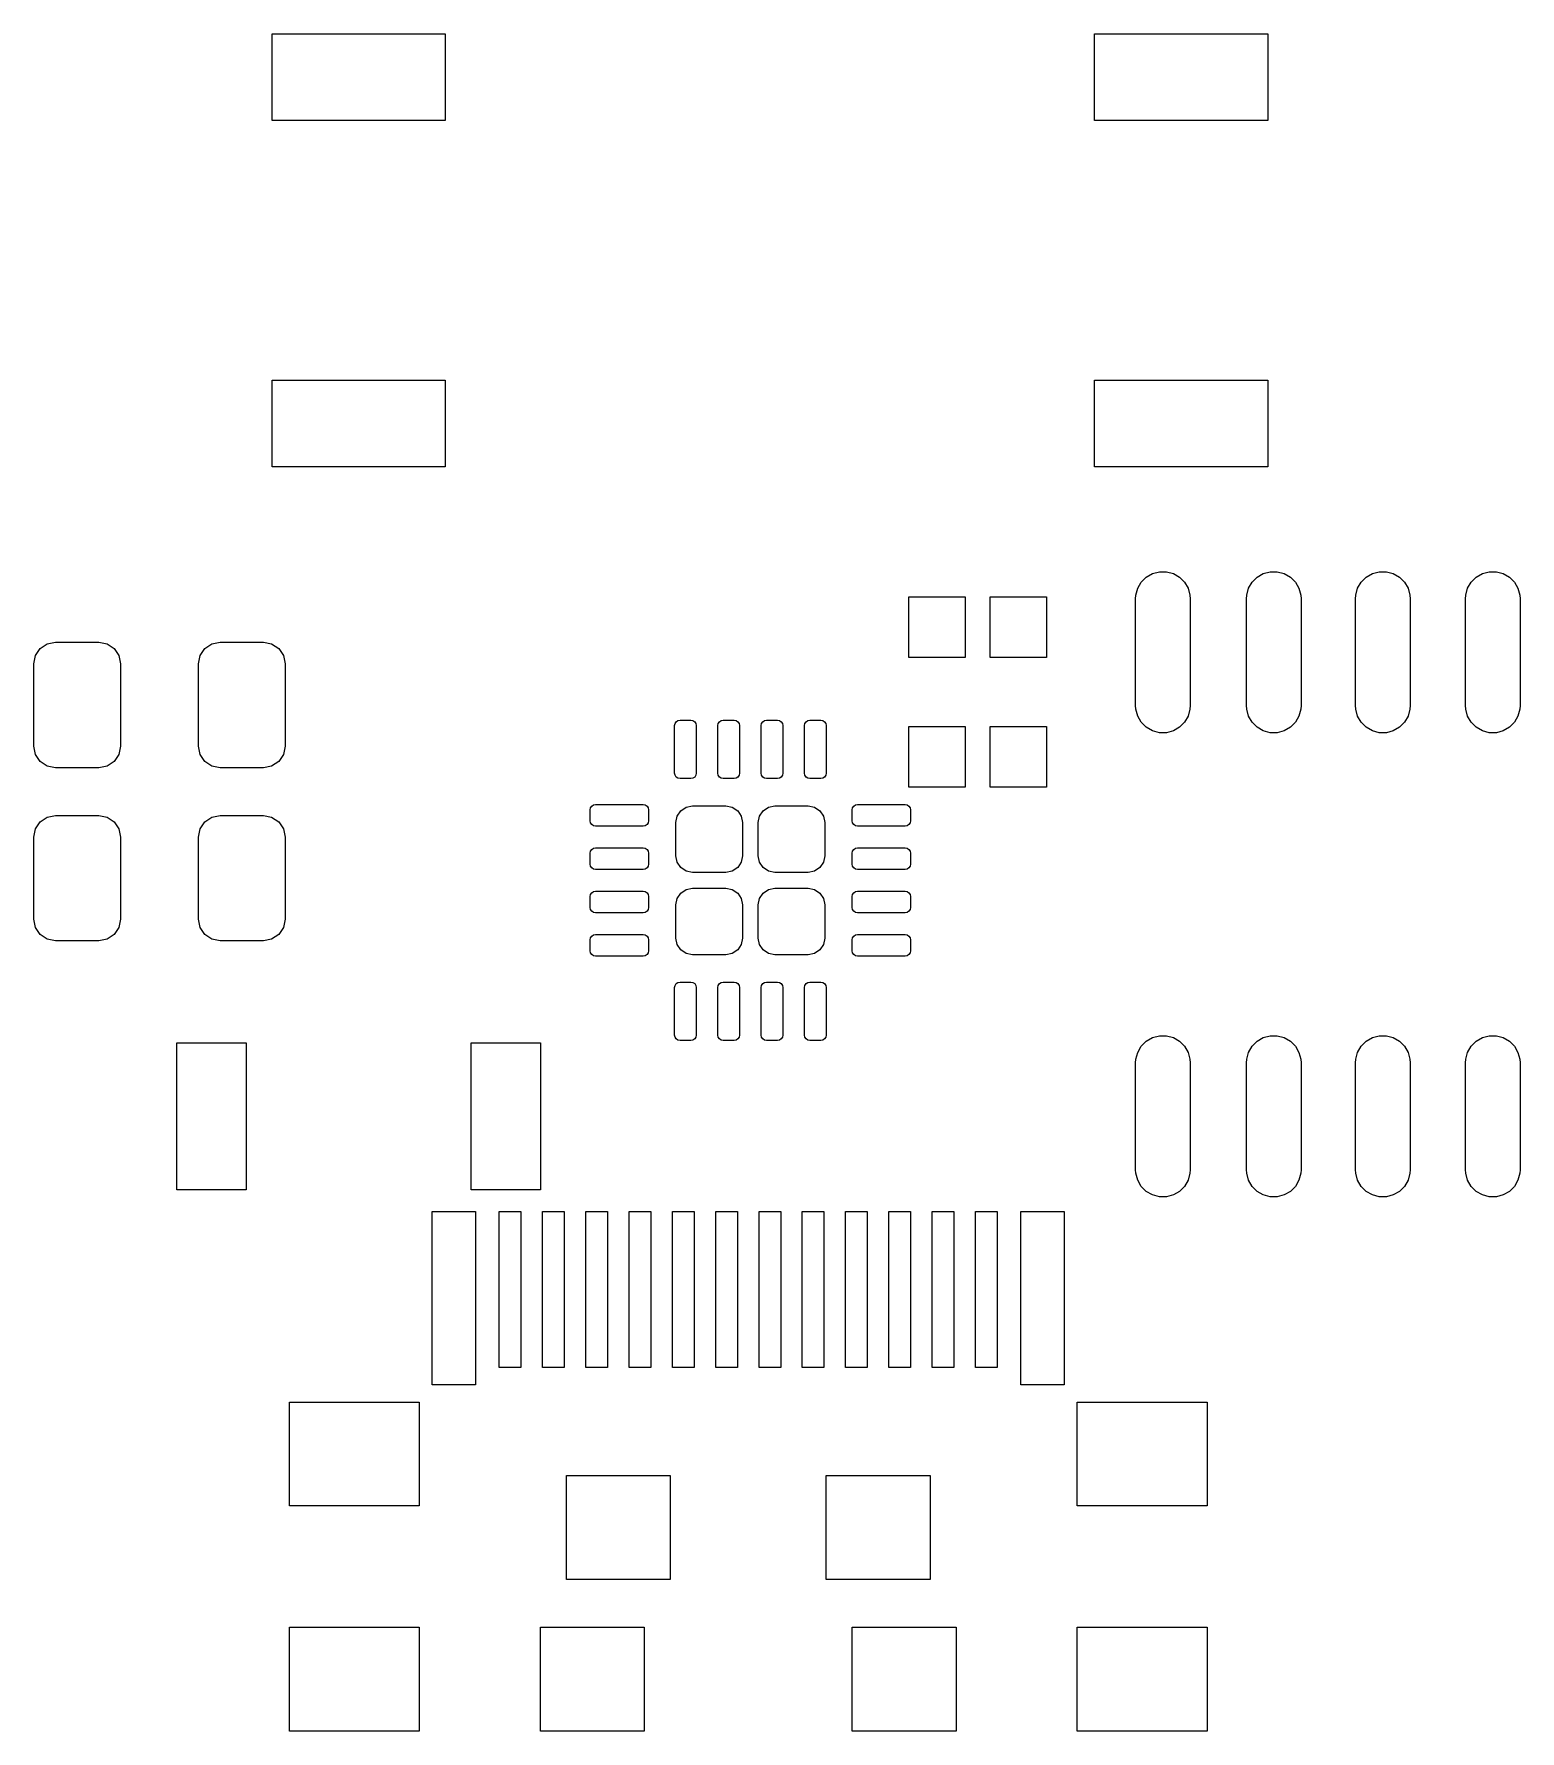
# Model space of a CAD drawing. Header units: inches. Extents: x 2.738 to 3.414, y -4.404 to -3.632.
import ezdxf

# ---------------------------------------------------------------- set-up
doc = ezdxf.new("R2010")
doc.units = ezdxf.units.IN
doc.header["$MEASUREMENT"] = 0
doc.layers.add('F.Paste', color=253, linetype='CONTINUOUS', true_color=0xb4a09a)

msp = doc.modelspace()

# ---------------------------------------------------------------- linework, layer by layer
at = {"layer": 'F.Paste', "linetype": 'CONTINUOUS'}
for p, q in [((2.84646, -3.67126), (2.84646, -3.63189)), ((2.84646, -3.63189), (2.9252, -3.63189)), ((2.9252, -3.63189), (2.9252, -3.67126)), ((3.22047, -3.67126), (3.22047, -3.63189)), ((3.22047, -3.63189), (3.29921, -3.63189)), ((3.29921, -3.63189), (3.29921, -3.67126)), ((2.9252, -3.67126), (2.84646, -3.67126)), ((3.29921, -3.67126), (3.22047, -3.67126)), ((2.84646, -3.82874), (2.84646, -3.78937)), ((2.84646, -3.78937), (2.9252, -3.78937)), ((2.9252, -3.78937), (2.9252, -3.82874)), ((3.22047, -3.82874), (3.22047, -3.78937)), ((3.22047, -3.78937), (3.29921, -3.78937)), ((3.29921, -3.78937), (3.29921, -3.82874)), ((2.9252, -3.82874), (2.84646, -3.82874)), ((3.29921, -3.82874), (3.22047, -3.82874)), ((3.24012, -3.88394), (3.24174, -3.88113)), ((3.24174, -3.88113), (3.24403, -3.87884)), ((3.24403, -3.87884), (3.24683, -3.87722)), ((3.24683, -3.87722), (3.24996, -3.87639)), ((3.24996, -3.87639), (3.25319, -3.87639)), ((3.25319, -3.87639), (3.25632, -3.87722)), ((3.25632, -3.87722), (3.25912, -3.87884)), ((3.25912, -3.87884), (3.26141, -3.88113)), ((3.26141, -3.88113), (3.26303, -3.88394)), ((3.29051, -3.88394), (3.29213, -3.88113)), ((3.29213, -3.88113), (3.29442, -3.87884)), ((3.29442, -3.87884), (3.29722, -3.87722)), ((3.29722, -3.87722), (3.30035, -3.87639)), ((3.30035, -3.87639), (3.30359, -3.87639)), ((3.30359, -3.87639), (3.30671, -3.87722)), ((3.30671, -3.87722), (3.30952, -3.87884)), ((3.30952, -3.87884), (3.31181, -3.88113)), ((3.31181, -3.88113), (3.31343, -3.88394)), ((3.34012, -3.88394), (3.34174, -3.88113)), ((3.34174, -3.88113), (3.34403, -3.87884)), ((3.34403, -3.87884), (3.34683, -3.87722)), ((3.34683, -3.87722), (3.34996, -3.87639)), ((3.34996, -3.87639), (3.35319, -3.87639)), ((3.35319, -3.87639), (3.35632, -3.87722)), ((3.35632, -3.87722), (3.35912, -3.87884)), ((3.35912, -3.87884), (3.36141, -3.88113)), ((3.36141, -3.88113), (3.36303, -3.88394)), ((3.39012, -3.88394), (3.39174, -3.88113)), ((3.39174, -3.88113), (3.39403, -3.87884)), ((3.39403, -3.87884), (3.39683, -3.87722)), ((3.39683, -3.87722), (3.39996, -3.87639)), ((3.39996, -3.87639), (3.40319, -3.87639)), ((3.40319, -3.87639), (3.40632, -3.87722)), ((3.40632, -3.87722), (3.40912, -3.87884)), ((3.40912, -3.87884), (3.41141, -3.88113)), ((3.41141, -3.88113), (3.41303, -3.88394)), ((3.13602, -3.91535), (3.13602, -3.8878)), ((3.13602, -3.8878), (3.16161, -3.8878)), ((3.16161, -3.8878), (3.16161, -3.91535)), ((3.17303, -3.91535), (3.17303, -3.8878)), ((3.17303, -3.8878), (3.19862, -3.8878)), ((3.19862, -3.8878), (3.19862, -3.91535)), ((3.23917, -3.88868), (3.23928, -3.88706)), ((3.23917, -3.9373), (3.23917, -3.88868)), ((3.23928, -3.88706), (3.24012, -3.88394)), ((3.26303, -3.88394), (3.26387, -3.88706)), ((3.26387, -3.88706), (3.26398, -3.88868)), ((3.26398, -3.88868), (3.26398, -3.9373)), ((3.28957, -3.88868), (3.28967, -3.88706)), ((3.28957, -3.9373), (3.28957, -3.88868)), ((3.28967, -3.88706), (3.29051, -3.88394)), ((3.31343, -3.88394), (3.31426, -3.88706)), ((3.31426, -3.88706), (3.31437, -3.88868)), ((3.31437, -3.88868), (3.31437, -3.9373)), ((3.33917, -3.88868), (3.33928, -3.88706)), ((3.33917, -3.9373), (3.33917, -3.88868)), ((3.33928, -3.88706), (3.34012, -3.88394)), ((3.36303, -3.88394), (3.36387, -3.88706)), ((3.36387, -3.88706), (3.36398, -3.88868)), ((3.36398, -3.88868), (3.36398, -3.9373)), ((3.38917, -3.88868), (3.38928, -3.88706)), ((3.38917, -3.9373), (3.38917, -3.88868)), ((3.38928, -3.88706), (3.39012, -3.88394)), ((3.41303, -3.88394), (3.41387, -3.88706)), ((3.41387, -3.88706), (3.41398, -3.88868)), ((3.41398, -3.88868), (3.41398, -3.9373)), ((2.73894, -3.91454), (2.74107, -3.91135)), ((2.74107, -3.91135), (2.74426, -3.90921)), ((2.74426, -3.90921), (2.74803, -3.90846)), ((2.74803, -3.90846), (2.76772, -3.90846)), ((2.76772, -3.90846), (2.77148, -3.90921)), ((2.77148, -3.90921), (2.77468, -3.91135)), ((2.77468, -3.91135), (2.77681, -3.91454)), ((2.81374, -3.91454), (2.81587, -3.91135)), ((2.81587, -3.91135), (2.81907, -3.90921)), ((2.81907, -3.90921), (2.82283, -3.90846)), ((2.82283, -3.90846), (2.84252, -3.90846)), ((2.84252, -3.90846), (2.84629, -3.90921)), ((2.84629, -3.90921), (2.84948, -3.91135)), ((2.84948, -3.91135), (2.85161, -3.91454)), ((2.73819, -3.91831), (2.73894, -3.91454)), ((2.73819, -3.95571), (2.73819, -3.91831)), ((2.77681, -3.91454), (2.77756, -3.91831)), ((2.77756, -3.91831), (2.77756, -3.95571)), ((2.81299, -3.91831), (2.81374, -3.91454)), ((2.81299, -3.95571), (2.81299, -3.91831)), ((2.85161, -3.91454), (2.85236, -3.91831)), ((2.85236, -3.91831), (2.85236, -3.95571)), ((3.16161, -3.91535), (3.13602, -3.91535)), ((3.19862, -3.91535), (3.17303, -3.91535)), ((3.23928, -3.93892), (3.23917, -3.9373)), ((3.24012, -3.94205), (3.23928, -3.93892)), ((3.24174, -3.94485), (3.24012, -3.94205)), ((3.26303, -3.94205), (3.26141, -3.94485)), ((3.26387, -3.93892), (3.26303, -3.94205)), ((3.26398, -3.9373), (3.26387, -3.93892)), ((3.28967, -3.93892), (3.28957, -3.9373)), ((3.29051, -3.94205), (3.28967, -3.93892)), ((3.29213, -3.94485), (3.29051, -3.94205)), ((3.31343, -3.94205), (3.31181, -3.94485)), ((3.31426, -3.93892), (3.31343, -3.94205)), ((3.31437, -3.9373), (3.31426, -3.93892)), ((3.33928, -3.93892), (3.33917, -3.9373)), ((3.34012, -3.94205), (3.33928, -3.93892)), ((3.34174, -3.94485), (3.34012, -3.94205)), ((3.36303, -3.94205), (3.36141, -3.94485)), ((3.36387, -3.93892), (3.36303, -3.94205)), ((3.36398, -3.9373), (3.36387, -3.93892)), ((3.38928, -3.93892), (3.38917, -3.9373)), ((3.39012, -3.94205), (3.38928, -3.93892)), ((3.39174, -3.94485), (3.39012, -3.94205)), ((3.41303, -3.94205), (3.41141, -3.94485)), ((3.41387, -3.93892), (3.41303, -3.94205)), ((3.41398, -3.9373), (3.41387, -3.93892)), ((3.02953, -3.94636), (3.02971, -3.94542)), ((3.02953, -3.96801), (3.02953, -3.94636)), ((3.02971, -3.94542), (3.03025, -3.94462)), ((3.03025, -3.94462), (3.03105, -3.94408)), ((3.03105, -3.94408), (3.03199, -3.9439)), ((3.03199, -3.9439), (3.03691, -3.9439)), ((3.03691, -3.9439), (3.03785, -3.94408)), ((3.03785, -3.94408), (3.03865, -3.94462)), ((3.03865, -3.94462), (3.03918, -3.94542)), ((3.03918, -3.94542), (3.03937, -3.94636)), ((3.03937, -3.94636), (3.03937, -3.96801)), ((3.04921, -3.94636), (3.0494, -3.94542)), ((3.04921, -3.96801), (3.04921, -3.94636)), ((3.0494, -3.94542), (3.04993, -3.94462)), ((3.04993, -3.94462), (3.05073, -3.94408)), ((3.05073, -3.94408), (3.05167, -3.9439)), ((3.05167, -3.9439), (3.05659, -3.9439)), ((3.05659, -3.9439), (3.05754, -3.94408)), ((3.05754, -3.94408), (3.05833, -3.94462)), ((3.05833, -3.94462), (3.05887, -3.94542)), ((3.05887, -3.94542), (3.05906, -3.94636)), ((3.05906, -3.94636), (3.05906, -3.96801)), ((3.0689, -3.94636), (3.06908, -3.94542)), ((3.0689, -3.96801), (3.0689, -3.94636)), ((3.06908, -3.94542), (3.06962, -3.94462)), ((3.06962, -3.94462), (3.07042, -3.94408)), ((3.07042, -3.94408), (3.07136, -3.9439)), ((3.07136, -3.9439), (3.07628, -3.9439)), ((3.07628, -3.9439), (3.07722, -3.94408)), ((3.07722, -3.94408), (3.07802, -3.94462)), ((3.07802, -3.94462), (3.07855, -3.94542)), ((3.07855, -3.94542), (3.07874, -3.94636)), ((3.07874, -3.94636), (3.07874, -3.96801)), ((3.08858, -3.94636), (3.08877, -3.94542)), ((3.08858, -3.96801), (3.08858, -3.94636)), ((3.08877, -3.94542), (3.0893, -3.94462)), ((3.0893, -3.94462), (3.0901, -3.94408)), ((3.0901, -3.94408), (3.09104, -3.9439)), ((3.09104, -3.9439), (3.09596, -3.9439)), ((3.09596, -3.9439), (3.09691, -3.94408)), ((3.09691, -3.94408), (3.0977, -3.94462)), ((3.0977, -3.94462), (3.09824, -3.94542)), ((3.09824, -3.94542), (3.09843, -3.94636)), ((3.09843, -3.94636), (3.09843, -3.96801)), ((3.13602, -3.97441), (3.13602, -3.94685)), ((3.13602, -3.94685), (3.16161, -3.94685)), ((3.16161, -3.94685), (3.16161, -3.97441)), ((3.17303, -3.97441), (3.17303, -3.94685)), ((3.17303, -3.94685), (3.19862, -3.94685)), ((3.19862, -3.94685), (3.19862, -3.97441)), ((3.24403, -3.94714), (3.24174, -3.94485)), ((3.24683, -3.94876), (3.24403, -3.94714)), ((3.24996, -3.9496), (3.24683, -3.94876)), ((3.25319, -3.9496), (3.24996, -3.9496)), ((3.25632, -3.94876), (3.25319, -3.9496)), ((3.25912, -3.94714), (3.25632, -3.94876)), ((3.26141, -3.94485), (3.25912, -3.94714)), ((3.29442, -3.94714), (3.29213, -3.94485)), ((3.29722, -3.94876), (3.29442, -3.94714)), ((3.30035, -3.9496), (3.29722, -3.94876)), ((3.30359, -3.9496), (3.30035, -3.9496)), ((3.30671, -3.94876), (3.30359, -3.9496)), ((3.30952, -3.94714), (3.30671, -3.94876)), ((3.31181, -3.94485), (3.30952, -3.94714)), ((3.34403, -3.94714), (3.34174, -3.94485)), ((3.34683, -3.94876), (3.34403, -3.94714)), ((3.34996, -3.9496), (3.34683, -3.94876)), ((3.35319, -3.9496), (3.34996, -3.9496)), ((3.35632, -3.94876), (3.35319, -3.9496)), ((3.35912, -3.94714), (3.35632, -3.94876)), ((3.36141, -3.94485), (3.35912, -3.94714)), ((3.39403, -3.94714), (3.39174, -3.94485)), ((3.39683, -3.94876), (3.39403, -3.94714)), ((3.39996, -3.9496), (3.39683, -3.94876)), ((3.40319, -3.9496), (3.39996, -3.9496)), ((3.40632, -3.94876), (3.40319, -3.9496)), ((3.40912, -3.94714), (3.40632, -3.94876)), ((3.41141, -3.94485), (3.40912, -3.94714)), ((2.73894, -3.95948), (2.73819, -3.95571)), ((2.77756, -3.95571), (2.77681, -3.95948)), ((2.81374, -3.95948), (2.81299, -3.95571)), ((2.85236, -3.95571), (2.85161, -3.95948)), ((2.74107, -3.96267), (2.73894, -3.95948)), ((2.74426, -3.9648), (2.74107, -3.96267)), ((2.74803, -3.96555), (2.74426, -3.9648)), ((2.76772, -3.96555), (2.74803, -3.96555)), ((2.77148, -3.9648), (2.76772, -3.96555)), ((2.77468, -3.96267), (2.77148, -3.9648)), ((2.77681, -3.95948), (2.77468, -3.96267)), ((2.81587, -3.96267), (2.81374, -3.95948)), ((2.81907, -3.9648), (2.81587, -3.96267)), ((2.82283, -3.96555), (2.81907, -3.9648)), ((2.84252, -3.96555), (2.82283, -3.96555)), ((2.84629, -3.9648), (2.84252, -3.96555)), ((2.84948, -3.96267), (2.84629, -3.9648)), ((2.85161, -3.95948), (2.84948, -3.96267)), ((3.02971, -3.96895), (3.02953, -3.96801)), ((3.03025, -3.96975), (3.02971, -3.96895)), ((3.03105, -3.97029), (3.03025, -3.96975)), ((3.03199, -3.97047), (3.03105, -3.97029)), ((3.03691, -3.97047), (3.03199, -3.97047)), ((3.03785, -3.97029), (3.03691, -3.97047)), ((3.03865, -3.96975), (3.03785, -3.97029)), ((3.03918, -3.96895), (3.03865, -3.96975)), ((3.03937, -3.96801), (3.03918, -3.96895)), ((3.0494, -3.96895), (3.04921, -3.96801)), ((3.04993, -3.96975), (3.0494, -3.96895)), ((3.05073, -3.97029), (3.04993, -3.96975)), ((3.05167, -3.97047), (3.05073, -3.97029)), ((3.05659, -3.97047), (3.05167, -3.97047)), ((3.05754, -3.97029), (3.05659, -3.97047)), ((3.05833, -3.96975), (3.05754, -3.97029)), ((3.05887, -3.96895), (3.05833, -3.96975)), ((3.05906, -3.96801), (3.05887, -3.96895)), ((3.06908, -3.96895), (3.0689, -3.96801)), ((3.06962, -3.96975), (3.06908, -3.96895)), ((3.07042, -3.97029), (3.06962, -3.96975)), ((3.07136, -3.97047), (3.07042, -3.97029)), ((3.07628, -3.97047), (3.07136, -3.97047)), ((3.07722, -3.97029), (3.07628, -3.97047)), ((3.07802, -3.96975), (3.07722, -3.97029)), ((3.07855, -3.96895), (3.07802, -3.96975)), ((3.07874, -3.96801), (3.07855, -3.96895)), ((3.08877, -3.96895), (3.08858, -3.96801)), ((3.0893, -3.96975), (3.08877, -3.96895)), ((3.0901, -3.97029), (3.0893, -3.96975)), ((3.09104, -3.97047), (3.0901, -3.97029)), ((3.09596, -3.97047), (3.09104, -3.97047)), ((3.09691, -3.97029), (3.09596, -3.97047)), ((3.0977, -3.96975), (3.09691, -3.97029)), ((3.09824, -3.96895), (3.0977, -3.96975)), ((3.09843, -3.96801), (3.09824, -3.96895)), ((3.16161, -3.97441), (3.13602, -3.97441)), ((3.19862, -3.97441), (3.17303, -3.97441)), ((2.74107, -3.99009), (2.74426, -3.98795)), ((2.74426, -3.98795), (2.74803, -3.9872)), ((2.74803, -3.9872), (2.76772, -3.9872)), ((2.76772, -3.9872), (2.77148, -3.98795)), ((2.77148, -3.98795), (2.77468, -3.99009)), ((2.81587, -3.99009), (2.81907, -3.98795)), ((2.81907, -3.98795), (2.82283, -3.9872)), ((2.82283, -3.9872), (2.84252, -3.9872)), ((2.84252, -3.9872), (2.84629, -3.98795)), ((2.84629, -3.98795), (2.84948, -3.99009)), ((2.99114, -3.98474), (2.99133, -3.9838)), ((2.99114, -3.98967), (2.99114, -3.98474)), ((2.99133, -3.9838), (2.99186, -3.983)), ((2.99186, -3.983), (2.99266, -3.98247)), ((2.99266, -3.98247), (2.9936, -3.98228)), ((2.9936, -3.98228), (3.01526, -3.98228)), ((3.01526, -3.98228), (3.0162, -3.98247)), ((3.0162, -3.98247), (3.017, -3.983)), ((3.017, -3.983), (3.01753, -3.9838)), ((3.01753, -3.9838), (3.01772, -3.98474)), ((3.01772, -3.98474), (3.01772, -3.98967)), ((3.03012, -3.99045), (3.0307, -3.98755)), ((3.0307, -3.98755), (3.03234, -3.98509)), ((3.03234, -3.98509), (3.0348, -3.98345)), ((3.0348, -3.98345), (3.0377, -3.98287)), ((3.0377, -3.98287), (3.05285, -3.98287)), ((3.05285, -3.98287), (3.05575, -3.98345)), ((3.05575, -3.98345), (3.05821, -3.98509)), ((3.05821, -3.98509), (3.05986, -3.98755)), ((3.05986, -3.98755), (3.06043, -3.99045)), ((3.06752, -3.99045), (3.0681, -3.98755)), ((3.0681, -3.98755), (3.06974, -3.98509)), ((3.06974, -3.98509), (3.0722, -3.98345)), ((3.0722, -3.98345), (3.0751, -3.98287)), ((3.0751, -3.98287), (3.09026, -3.98287)), ((3.09026, -3.98287), (3.09316, -3.98345)), ((3.09316, -3.98345), (3.09561, -3.98509)), ((3.09561, -3.98509), (3.09726, -3.98755)), ((3.09726, -3.98755), (3.09783, -3.99045)), ((3.11024, -3.98474), (3.11042, -3.9838)), ((3.11024, -3.98967), (3.11024, -3.98474)), ((3.11042, -3.9838), (3.11096, -3.983)), ((3.11096, -3.983), (3.11176, -3.98247)), ((3.11176, -3.98247), (3.1127, -3.98228)), ((3.1127, -3.98228), (3.13435, -3.98228)), ((3.13435, -3.98228), (3.13529, -3.98247)), ((3.13529, -3.98247), (3.13609, -3.983)), ((3.13609, -3.983), (3.13662, -3.9838)), ((3.13662, -3.9838), (3.13681, -3.98474)), ((3.13681, -3.98474), (3.13681, -3.98967)), ((2.73819, -3.99705), (2.73894, -3.99328)), ((2.73819, -4.03445), (2.73819, -3.99705)), ((2.73894, -3.99328), (2.74107, -3.99009)), ((2.77468, -3.99009), (2.77681, -3.99328)), ((2.77681, -3.99328), (2.77756, -3.99705)), ((2.77756, -3.99705), (2.77756, -4.03445)), ((2.81299, -3.99705), (2.81374, -3.99328)), ((2.81299, -4.03445), (2.81299, -3.99705)), ((2.81374, -3.99328), (2.81587, -3.99009)), ((2.84948, -3.99009), (2.85161, -3.99328)), ((2.85161, -3.99328), (2.85236, -3.99705)), ((2.85236, -3.99705), (2.85236, -4.03445)), ((2.99133, -3.99061), (2.99114, -3.98967)), ((2.99186, -3.99141), (2.99133, -3.99061)), ((2.99266, -3.99194), (2.99186, -3.99141)), ((2.9936, -3.99213), (2.99266, -3.99194)), ((3.01526, -3.99213), (2.9936, -3.99213)), ((3.0162, -3.99194), (3.01526, -3.99213)), ((3.017, -3.99141), (3.0162, -3.99194)), ((3.01753, -3.99061), (3.017, -3.99141)), ((3.01772, -3.98967), (3.01753, -3.99061)), ((3.03012, -4.00561), (3.03012, -3.99045)), ((3.06043, -3.99045), (3.06043, -4.00561)), ((3.06752, -4.00561), (3.06752, -3.99045)), ((3.09783, -3.99045), (3.09783, -4.00561)), ((3.11042, -3.99061), (3.11024, -3.98967)), ((3.11096, -3.99141), (3.11042, -3.99061)), ((3.11176, -3.99194), (3.11096, -3.99141)), ((3.1127, -3.99213), (3.11176, -3.99194)), ((3.13435, -3.99213), (3.1127, -3.99213)), ((3.13529, -3.99194), (3.13435, -3.99213)), ((3.13609, -3.99141), (3.13529, -3.99194)), ((3.13662, -3.99061), (3.13609, -3.99141)), ((3.13681, -3.98967), (3.13662, -3.99061)), ((2.99114, -4.00443), (2.99133, -4.00349)), ((2.99114, -4.00935), (2.99114, -4.00443)), ((2.99133, -4.00349), (2.99186, -4.00269)), ((2.99186, -4.00269), (2.99266, -4.00216)), ((2.99266, -4.00216), (2.9936, -4.00197)), ((2.9936, -4.00197), (3.01526, -4.00197)), ((3.01526, -4.00197), (3.0162, -4.00216)), ((3.0162, -4.00216), (3.017, -4.00269)), ((3.017, -4.00269), (3.01753, -4.00349)), ((3.01753, -4.00349), (3.01772, -4.00443)), ((3.01772, -4.00443), (3.01772, -4.00935)), ((3.11024, -4.00443), (3.11042, -4.00349)), ((3.11024, -4.00935), (3.11024, -4.00443)), ((3.11042, -4.00349), (3.11096, -4.00269)), ((3.11096, -4.00269), (3.11176, -4.00216)), ((3.11176, -4.00216), (3.1127, -4.00197)), ((3.1127, -4.00197), (3.13435, -4.00197)), ((3.13435, -4.00197), (3.13529, -4.00216)), ((3.13529, -4.00216), (3.13609, -4.00269)), ((3.13609, -4.00269), (3.13662, -4.00349)), ((3.13662, -4.00349), (3.13681, -4.00443)), ((3.13681, -4.00443), (3.13681, -4.00935)), ((2.99133, -4.01029), (2.99114, -4.00935)), ((2.99186, -4.01109), (2.99133, -4.01029)), ((2.99266, -4.01162), (2.99186, -4.01109)), ((2.9936, -4.01181), (2.99266, -4.01162)), ((3.01526, -4.01181), (2.9936, -4.01181)), ((3.0162, -4.01162), (3.01526, -4.01181)), ((3.017, -4.01109), (3.0162, -4.01162)), ((3.01753, -4.01029), (3.017, -4.01109)), ((3.01772, -4.00935), (3.01753, -4.01029)), ((3.0307, -4.00851), (3.03012, -4.00561)), ((3.03234, -4.01097), (3.0307, -4.00851)), ((3.0348, -4.01261), (3.03234, -4.01097)), ((3.05821, -4.01097), (3.05575, -4.01261)), ((3.05986, -4.00851), (3.05821, -4.01097)), ((3.06043, -4.00561), (3.05986, -4.00851)), ((3.0681, -4.00851), (3.06752, -4.00561)), ((3.06974, -4.01097), (3.0681, -4.00851)), ((3.0722, -4.01261), (3.06974, -4.01097)), ((3.09561, -4.01097), (3.09316, -4.01261)), ((3.09726, -4.00851), (3.09561, -4.01097)), ((3.09783, -4.00561), (3.09726, -4.00851)), ((3.11042, -4.01029), (3.11024, -4.00935)), ((3.11096, -4.01109), (3.11042, -4.01029)), ((3.11176, -4.01162), (3.11096, -4.01109)), ((3.1127, -4.01181), (3.11176, -4.01162)), ((3.13435, -4.01181), (3.1127, -4.01181)), ((3.13529, -4.01162), (3.13435, -4.01181)), ((3.13609, -4.01109), (3.13529, -4.01162)), ((3.13662, -4.01029), (3.13609, -4.01109)), ((3.13681, -4.00935), (3.13662, -4.01029)), ((3.0377, -4.01319), (3.0348, -4.01261)), ((3.0348, -4.02085), (3.0377, -4.02028)), ((3.05285, -4.01319), (3.0377, -4.01319)), ((3.0377, -4.02028), (3.05285, -4.02028)), ((3.05575, -4.01261), (3.05285, -4.01319)), ((3.05285, -4.02028), (3.05575, -4.02085)), ((3.0751, -4.01319), (3.0722, -4.01261)), ((3.0722, -4.02085), (3.0751, -4.02028)), ((3.09026, -4.01319), (3.0751, -4.01319)), ((3.0751, -4.02028), (3.09026, -4.02028)), ((3.09316, -4.01261), (3.09026, -4.01319)), ((3.09026, -4.02028), (3.09316, -4.02085)), ((2.99114, -4.02411), (2.99133, -4.02317)), ((2.99114, -4.02904), (2.99114, -4.02411)), ((2.99133, -4.02317), (2.99186, -4.02237)), ((2.99186, -4.02237), (2.99266, -4.02184)), ((2.99266, -4.02184), (2.9936, -4.02165)), ((2.9936, -4.02165), (3.01526, -4.02165)), ((3.01526, -4.02165), (3.0162, -4.02184)), ((3.0162, -4.02184), (3.017, -4.02237)), ((3.017, -4.02237), (3.01753, -4.02317)), ((3.01753, -4.02317), (3.01772, -4.02411)), ((3.01772, -4.02411), (3.01772, -4.02904)), ((3.03012, -4.02785), (3.0307, -4.02495)), ((3.03012, -4.04301), (3.03012, -4.02785)), ((3.0307, -4.02495), (3.03234, -4.0225)), ((3.03234, -4.0225), (3.0348, -4.02085)), ((3.05575, -4.02085), (3.05821, -4.0225)), ((3.05821, -4.0225), (3.05986, -4.02495)), ((3.05986, -4.02495), (3.06043, -4.02785)), ((3.06043, -4.02785), (3.06043, -4.04301)), ((3.06752, -4.02785), (3.0681, -4.02495)), ((3.06752, -4.04301), (3.06752, -4.02785)), ((3.0681, -4.02495), (3.06974, -4.0225)), ((3.06974, -4.0225), (3.0722, -4.02085)), ((3.09316, -4.02085), (3.09561, -4.0225)), ((3.09561, -4.0225), (3.09726, -4.02495)), ((3.09726, -4.02495), (3.09783, -4.02785)), ((3.09783, -4.02785), (3.09783, -4.04301)), ((3.11024, -4.02411), (3.11042, -4.02317)), ((3.11024, -4.02904), (3.11024, -4.02411)), ((3.11042, -4.02317), (3.11096, -4.02237)), ((3.11096, -4.02237), (3.11176, -4.02184)), ((3.11176, -4.02184), (3.1127, -4.02165)), ((3.1127, -4.02165), (3.13435, -4.02165)), ((3.13435, -4.02165), (3.13529, -4.02184)), ((3.13529, -4.02184), (3.13609, -4.02237)), ((3.13609, -4.02237), (3.13662, -4.02317)), ((3.13662, -4.02317), (3.13681, -4.02411)), ((3.13681, -4.02411), (3.13681, -4.02904)), ((2.73894, -4.03822), (2.73819, -4.03445)), ((2.77756, -4.03445), (2.77681, -4.03822)), ((2.81374, -4.03822), (2.81299, -4.03445)), ((2.85236, -4.03445), (2.85161, -4.03822)), ((2.99133, -4.02998), (2.99114, -4.02904)), ((2.99186, -4.03078), (2.99133, -4.02998)), ((2.99266, -4.03131), (2.99186, -4.03078)), ((2.9936, -4.0315), (2.99266, -4.03131)), ((3.01526, -4.0315), (2.9936, -4.0315)), ((3.0162, -4.03131), (3.01526, -4.0315)), ((3.017, -4.03078), (3.0162, -4.03131)), ((3.01753, -4.02998), (3.017, -4.03078)), ((3.01772, -4.02904), (3.01753, -4.02998)), ((3.11042, -4.02998), (3.11024, -4.02904)), ((3.11096, -4.03078), (3.11042, -4.02998)), ((3.11176, -4.03131), (3.11096, -4.03078)), ((3.1127, -4.0315), (3.11176, -4.03131)), ((3.13435, -4.0315), (3.1127, -4.0315)), ((3.13529, -4.03131), (3.13435, -4.0315)), ((3.13609, -4.03078), (3.13529, -4.03131)), ((3.13662, -4.02998), (3.13609, -4.03078)), ((3.13681, -4.02904), (3.13662, -4.02998)), ((2.74107, -4.04141), (2.73894, -4.03822)), ((2.74426, -4.04354), (2.74107, -4.04141)), ((2.77468, -4.04141), (2.77148, -4.04354)), ((2.77681, -4.03822), (2.77468, -4.04141)), ((2.81587, -4.04141), (2.81374, -4.03822)), ((2.81907, -4.04354), (2.81587, -4.04141)), ((2.84948, -4.04141), (2.84629, -4.04354)), ((2.85161, -4.03822), (2.84948, -4.04141)), ((2.99114, -4.0438), (2.99133, -4.04286)), ((2.99133, -4.04286), (2.99186, -4.04206)), ((2.99186, -4.04206), (2.99266, -4.04153)), ((2.99266, -4.04153), (2.9936, -4.04134)), ((2.9936, -4.04134), (3.01526, -4.04134)), ((3.01526, -4.04134), (3.0162, -4.04153)), ((3.0162, -4.04153), (3.017, -4.04206)), ((3.017, -4.04206), (3.01753, -4.04286)), ((3.01753, -4.04286), (3.01772, -4.0438)), ((3.0307, -4.04591), (3.03012, -4.04301)), ((3.06043, -4.04301), (3.05986, -4.04591)), ((3.0681, -4.04591), (3.06752, -4.04301)), ((3.09783, -4.04301), (3.09726, -4.04591)), ((3.11024, -4.0438), (3.11042, -4.04286)), ((3.11042, -4.04286), (3.11096, -4.04206)), ((3.11096, -4.04206), (3.11176, -4.04153)), ((3.11176, -4.04153), (3.1127, -4.04134)), ((3.1127, -4.04134), (3.13435, -4.04134)), ((3.13435, -4.04134), (3.13529, -4.04153)), ((3.13529, -4.04153), (3.13609, -4.04206)), ((3.13609, -4.04206), (3.13662, -4.04286)), ((3.13662, -4.04286), (3.13681, -4.0438)), ((2.74803, -4.04429), (2.74426, -4.04354)), ((2.76772, -4.04429), (2.74803, -4.04429)), ((2.77148, -4.04354), (2.76772, -4.04429)), ((2.82283, -4.04429), (2.81907, -4.04354)), ((2.84252, -4.04429), (2.82283, -4.04429)), ((2.84629, -4.04354), (2.84252, -4.04429)), ((2.99114, -4.04872), (2.99114, -4.0438)), ((2.99133, -4.04966), (2.99114, -4.04872)), ((2.99186, -4.05046), (2.99133, -4.04966)), ((2.99266, -4.05099), (2.99186, -4.05046)), ((2.9936, -4.05118), (2.99266, -4.05099)), ((3.01526, -4.05118), (2.9936, -4.05118)), ((3.0162, -4.05099), (3.01526, -4.05118)), ((3.017, -4.05046), (3.0162, -4.05099)), ((3.01753, -4.04966), (3.017, -4.05046)), ((3.01772, -4.04872), (3.01753, -4.04966)), ((3.01772, -4.0438), (3.01772, -4.04872)), ((3.03234, -4.04837), (3.0307, -4.04591)), ((3.0348, -4.05001), (3.03234, -4.04837)), ((3.0377, -4.05059), (3.0348, -4.05001)), ((3.05285, -4.05059), (3.0377, -4.05059)), ((3.05575, -4.05001), (3.05285, -4.05059)), ((3.05821, -4.04837), (3.05575, -4.05001)), ((3.05986, -4.04591), (3.05821, -4.04837)), ((3.06974, -4.04837), (3.0681, -4.04591)), ((3.0722, -4.05001), (3.06974, -4.04837)), ((3.0751, -4.05059), (3.0722, -4.05001)), ((3.09026, -4.05059), (3.0751, -4.05059)), ((3.09316, -4.05001), (3.09026, -4.05059)), ((3.09561, -4.04837), (3.09316, -4.05001)), ((3.09726, -4.04591), (3.09561, -4.04837)), ((3.11024, -4.04872), (3.11024, -4.0438)), ((3.11042, -4.04966), (3.11024, -4.04872)), ((3.11096, -4.05046), (3.11042, -4.04966)), ((3.11176, -4.05099), (3.11096, -4.05046)), ((3.1127, -4.05118), (3.11176, -4.05099)), ((3.13435, -4.05118), (3.1127, -4.05118)), ((3.13529, -4.05099), (3.13435, -4.05118)), ((3.13609, -4.05046), (3.13529, -4.05099)), ((3.13662, -4.04966), (3.13609, -4.05046)), ((3.13681, -4.04872), (3.13662, -4.04966)), ((3.13681, -4.0438), (3.13681, -4.04872)), ((3.02953, -4.06545), (3.02971, -4.06451)), ((3.02953, -4.08711), (3.02953, -4.06545)), ((3.02971, -4.06451), (3.03025, -4.06371)), ((3.03025, -4.06371), (3.03105, -4.06318)), ((3.03105, -4.06318), (3.03199, -4.06299)), ((3.03199, -4.06299), (3.03691, -4.06299)), ((3.03691, -4.06299), (3.03785, -4.06318)), ((3.03785, -4.06318), (3.03865, -4.06371)), ((3.03865, -4.06371), (3.03918, -4.06451)), ((3.03918, -4.06451), (3.03937, -4.06545)), ((3.03937, -4.06545), (3.03937, -4.08711)), ((3.04921, -4.06545), (3.0494, -4.06451)), ((3.04921, -4.08711), (3.04921, -4.06545)), ((3.0494, -4.06451), (3.04993, -4.06371)), ((3.04993, -4.06371), (3.05073, -4.06318)), ((3.05073, -4.06318), (3.05167, -4.06299)), ((3.05167, -4.06299), (3.05659, -4.06299)), ((3.05659, -4.06299), (3.05754, -4.06318)), ((3.05754, -4.06318), (3.05833, -4.06371)), ((3.05833, -4.06371), (3.05887, -4.06451)), ((3.05887, -4.06451), (3.05906, -4.06545)), ((3.05906, -4.06545), (3.05906, -4.08711)), ((3.0689, -4.06545), (3.06908, -4.06451)), ((3.0689, -4.08711), (3.0689, -4.06545)), ((3.06908, -4.06451), (3.06962, -4.06371)), ((3.06962, -4.06371), (3.07042, -4.06318)), ((3.07042, -4.06318), (3.07136, -4.06299)), ((3.07136, -4.06299), (3.07628, -4.06299)), ((3.07628, -4.06299), (3.07722, -4.06318)), ((3.07722, -4.06318), (3.07802, -4.06371)), ((3.07802, -4.06371), (3.07855, -4.06451)), ((3.07855, -4.06451), (3.07874, -4.06545)), ((3.07874, -4.06545), (3.07874, -4.08711)), ((3.08858, -4.06545), (3.08877, -4.06451)), ((3.08858, -4.08711), (3.08858, -4.06545)), ((3.08877, -4.06451), (3.0893, -4.06371)), ((3.0893, -4.06371), (3.0901, -4.06318)), ((3.0901, -4.06318), (3.09104, -4.06299)), ((3.09104, -4.06299), (3.09596, -4.06299)), ((3.09596, -4.06299), (3.09691, -4.06318)), ((3.09691, -4.06318), (3.0977, -4.06371)), ((3.0977, -4.06371), (3.09824, -4.06451)), ((3.09824, -4.06451), (3.09843, -4.06545)), ((3.09843, -4.06545), (3.09843, -4.08711)), ((3.02971, -4.08805), (3.02953, -4.08711)), ((3.03025, -4.08885), (3.02971, -4.08805)), ((3.03105, -4.08938), (3.03025, -4.08885)), ((3.03199, -4.08957), (3.03105, -4.08938)), ((3.03691, -4.08957), (3.03199, -4.08957)), ((3.03785, -4.08938), (3.03691, -4.08957)), ((3.03865, -4.08885), (3.03785, -4.08938)), ((3.03918, -4.08805), (3.03865, -4.08885)), ((3.03937, -4.08711), (3.03918, -4.08805)), ((3.0494, -4.08805), (3.04921, -4.08711)), ((3.04993, -4.08885), (3.0494, -4.08805)), ((3.05073, -4.08938), (3.04993, -4.08885)), ((3.05167, -4.08957), (3.05073, -4.08938)), ((3.05659, -4.08957), (3.05167, -4.08957)), ((3.05754, -4.08938), (3.05659, -4.08957)), ((3.05833, -4.08885), (3.05754, -4.08938)), ((3.05887, -4.08805), (3.05833, -4.08885)), ((3.05906, -4.08711), (3.05887, -4.08805)), ((3.06908, -4.08805), (3.0689, -4.08711)), ((3.06962, -4.08885), (3.06908, -4.08805)), ((3.07042, -4.08938), (3.06962, -4.08885)), ((3.07136, -4.08957), (3.07042, -4.08938)), ((3.07628, -4.08957), (3.07136, -4.08957)), ((3.07722, -4.08938), (3.07628, -4.08957)), ((3.07802, -4.08885), (3.07722, -4.08938)), ((3.07855, -4.08805), (3.07802, -4.08885)), ((3.07874, -4.08711), (3.07855, -4.08805)), ((3.08877, -4.08805), (3.08858, -4.08711)), ((3.0893, -4.08885), (3.08877, -4.08805)), ((3.0901, -4.08938), (3.0893, -4.08885)), ((3.09104, -4.08957), (3.0901, -4.08938)), ((3.09596, -4.08957), (3.09104, -4.08957)), ((3.09691, -4.08938), (3.09596, -4.08957)), ((3.0977, -4.08885), (3.09691, -4.08938)), ((3.09824, -4.08805), (3.0977, -4.08885)), ((3.09843, -4.08711), (3.09824, -4.08805)), ((3.24403, -4.08987), (3.24683, -4.08825)), ((3.24683, -4.08825), (3.24996, -4.08741)), ((3.24996, -4.08741), (3.25319, -4.08741)), ((3.25319, -4.08741), (3.25632, -4.08825)), ((3.25632, -4.08825), (3.25912, -4.08987)), ((3.29442, -4.08987), (3.29722, -4.08825)), ((3.29722, -4.08825), (3.30035, -4.08741)), ((3.30035, -4.08741), (3.30359, -4.08741)), ((3.30359, -4.08741), (3.30671, -4.08825)), ((3.30671, -4.08825), (3.30952, -4.08987)), ((3.34403, -4.08987), (3.34683, -4.08825)), ((3.34683, -4.08825), (3.34996, -4.08741)), ((3.34996, -4.08741), (3.35319, -4.08741)), ((3.35319, -4.08741), (3.35632, -4.08825)), ((3.35632, -4.08825), (3.35912, -4.08987)), ((3.39403, -4.08987), (3.39683, -4.08825)), ((3.39683, -4.08825), (3.39996, -4.08741)), ((3.39996, -4.08741), (3.40319, -4.08741)), ((3.40319, -4.08741), (3.40632, -4.08825)), ((3.40632, -4.08825), (3.40912, -4.08987)), ((2.80315, -4.15748), (2.80315, -4.09055)), ((2.80315, -4.09055), (2.83465, -4.09055)), ((2.83465, -4.09055), (2.83465, -4.15748)), ((2.93701, -4.15748), (2.93701, -4.09055)), ((2.93701, -4.09055), (2.9685, -4.09055)), ((2.9685, -4.09055), (2.9685, -4.15748)), ((3.23928, -4.09809), (3.24012, -4.09496)), ((3.24012, -4.09496), (3.24174, -4.09216)), ((3.24174, -4.09216), (3.24403, -4.08987)), ((3.25912, -4.08987), (3.26141, -4.09216)), ((3.26141, -4.09216), (3.26303, -4.09496)), ((3.26303, -4.09496), (3.26387, -4.09809)), ((3.28967, -4.09809), (3.29051, -4.09496)), ((3.29051, -4.09496), (3.29213, -4.09216)), ((3.29213, -4.09216), (3.29442, -4.08987)), ((3.30952, -4.08987), (3.31181, -4.09216)), ((3.31181, -4.09216), (3.31343, -4.09496)), ((3.31343, -4.09496), (3.31426, -4.09809)), ((3.33928, -4.09809), (3.34012, -4.09496)), ((3.34012, -4.09496), (3.34174, -4.09216)), ((3.34174, -4.09216), (3.34403, -4.08987)), ((3.35912, -4.08987), (3.36141, -4.09216)), ((3.36141, -4.09216), (3.36303, -4.09496)), ((3.36303, -4.09496), (3.36387, -4.09809)), ((3.38928, -4.09809), (3.39012, -4.09496)), ((3.39012, -4.09496), (3.39174, -4.09216)), ((3.39174, -4.09216), (3.39403, -4.08987)), ((3.40912, -4.08987), (3.41141, -4.09216)), ((3.41141, -4.09216), (3.41303, -4.09496)), ((3.41303, -4.09496), (3.41387, -4.09809)), ((3.23917, -4.0997), (3.23928, -4.09809)), ((3.23917, -4.14833), (3.23917, -4.0997)), ((3.26387, -4.09809), (3.26398, -4.0997)), ((3.26398, -4.0997), (3.26398, -4.14833)), ((3.28957, -4.0997), (3.28967, -4.09809)), ((3.28957, -4.14833), (3.28957, -4.0997)), ((3.31426, -4.09809), (3.31437, -4.0997)), ((3.31437, -4.0997), (3.31437, -4.14833)), ((3.33917, -4.0997), (3.33928, -4.09809)), ((3.33917, -4.14833), (3.33917, -4.0997)), ((3.36387, -4.09809), (3.36398, -4.0997)), ((3.36398, -4.0997), (3.36398, -4.14833)), ((3.38917, -4.0997), (3.38928, -4.09809)), ((3.38917, -4.14833), (3.38917, -4.0997)), ((3.41387, -4.09809), (3.41398, -4.0997)), ((3.41398, -4.0997), (3.41398, -4.14833)), ((3.23928, -4.14995), (3.23917, -4.14833)), ((3.24012, -4.15307), (3.23928, -4.14995)), ((3.26387, -4.14995), (3.26303, -4.15307)), ((3.26398, -4.14833), (3.26387, -4.14995)), ((3.28967, -4.14995), (3.28957, -4.14833)), ((3.29051, -4.15307), (3.28967, -4.14995)), ((3.31426, -4.14995), (3.31343, -4.15307)), ((3.31437, -4.14833), (3.31426, -4.14995)), ((3.33928, -4.14995), (3.33917, -4.14833)), ((3.34012, -4.15307), (3.33928, -4.14995)), ((3.36387, -4.14995), (3.36303, -4.15307)), ((3.36398, -4.14833), (3.36387, -4.14995)), ((3.38928, -4.14995), (3.38917, -4.14833)), ((3.39012, -4.15307), (3.38928, -4.14995)), ((3.41387, -4.14995), (3.41303, -4.15307)), ((3.41398, -4.14833), (3.41387, -4.14995)), ((2.83465, -4.15748), (2.80315, -4.15748)), ((2.9685, -4.15748), (2.93701, -4.15748)), ((3.24174, -4.15588), (3.24012, -4.15307)), ((3.24403, -4.15817), (3.24174, -4.15588)), ((3.24683, -4.15978), (3.24403, -4.15817)), ((3.25912, -4.15817), (3.25632, -4.15978)), ((3.26141, -4.15588), (3.25912, -4.15817)), ((3.26303, -4.15307), (3.26141, -4.15588)), ((3.29213, -4.15588), (3.29051, -4.15307)), ((3.29442, -4.15817), (3.29213, -4.15588)), ((3.29722, -4.15978), (3.29442, -4.15817)), ((3.30952, -4.15817), (3.30671, -4.15978)), ((3.31181, -4.15588), (3.30952, -4.15817)), ((3.31343, -4.15307), (3.31181, -4.15588)), ((3.34174, -4.15588), (3.34012, -4.15307)), ((3.34403, -4.15817), (3.34174, -4.15588)), ((3.34683, -4.15978), (3.34403, -4.15817)), ((3.35912, -4.15817), (3.35632, -4.15978)), ((3.36141, -4.15588), (3.35912, -4.15817)), ((3.36303, -4.15307), (3.36141, -4.15588)), ((3.39174, -4.15588), (3.39012, -4.15307)), ((3.39403, -4.15817), (3.39174, -4.15588)), ((3.39683, -4.15978), (3.39403, -4.15817)), ((3.40912, -4.15817), (3.40632, -4.15978)), ((3.41141, -4.15588), (3.40912, -4.15817)), ((3.41303, -4.15307), (3.41141, -4.15588)), ((3.24996, -4.16062), (3.24683, -4.15978)), ((3.25319, -4.16062), (3.24996, -4.16062)), ((3.25632, -4.15978), (3.25319, -4.16062)), ((3.30035, -4.16062), (3.29722, -4.15978)), ((3.30359, -4.16062), (3.30035, -4.16062)), ((3.30671, -4.15978), (3.30359, -4.16062)), ((3.34996, -4.16062), (3.34683, -4.15978)), ((3.35319, -4.16062), (3.34996, -4.16062)), ((3.35632, -4.15978), (3.35319, -4.16062)), ((3.39996, -4.16062), (3.39683, -4.15978)), ((3.40319, -4.16062), (3.39996, -4.16062)), ((3.40632, -4.15978), (3.40319, -4.16062)), ((2.91929, -4.24606), (2.91929, -4.16732)), ((2.91929, -4.16732), (2.93898, -4.16732)), ((2.93898, -4.16732), (2.93898, -4.24606)), ((2.9498, -4.23819), (2.9498, -4.16732)), ((2.9498, -4.16732), (2.95965, -4.16732)), ((2.95965, -4.16732), (2.95965, -4.23819)), ((2.96949, -4.23819), (2.96949, -4.16732)), ((2.96949, -4.16732), (2.97933, -4.16732)), ((2.97933, -4.16732), (2.97933, -4.23819)), ((2.98917, -4.23819), (2.98917, -4.16732)), ((2.98917, -4.16732), (2.99902, -4.16732)), ((2.99902, -4.16732), (2.99902, -4.23819)), ((3.00886, -4.23819), (3.00886, -4.16732)), ((3.00886, -4.16732), (3.0187, -4.16732)), ((3.0187, -4.16732), (3.0187, -4.23819)), ((3.02854, -4.23819), (3.02854, -4.16732)), ((3.02854, -4.16732), (3.03839, -4.16732)), ((3.03839, -4.16732), (3.03839, -4.23819)), ((3.04823, -4.23819), (3.04823, -4.16732)), ((3.04823, -4.16732), (3.05807, -4.16732)), ((3.05807, -4.16732), (3.05807, -4.23819)), ((3.06791, -4.23819), (3.06791, -4.16732)), ((3.06791, -4.16732), (3.07776, -4.16732)), ((3.07776, -4.16732), (3.07776, -4.23819)), ((3.0876, -4.23819), (3.0876, -4.16732)), ((3.0876, -4.16732), (3.09744, -4.16732)), ((3.09744, -4.16732), (3.09744, -4.23819)), ((3.10728, -4.23819), (3.10728, -4.16732)), ((3.10728, -4.16732), (3.11713, -4.16732)), ((3.11713, -4.16732), (3.11713, -4.23819)), ((3.12697, -4.23819), (3.12697, -4.16732)), ((3.12697, -4.16732), (3.13681, -4.16732)), ((3.13681, -4.16732), (3.13681, -4.23819)), ((3.14665, -4.23819), (3.14665, -4.16732)), ((3.14665, -4.16732), (3.1565, -4.16732)), ((3.1565, -4.16732), (3.1565, -4.23819)), ((3.16634, -4.23819), (3.16634, -4.16732)), ((3.16634, -4.16732), (3.17618, -4.16732)), ((3.17618, -4.16732), (3.17618, -4.23819)), ((3.18701, -4.24606), (3.18701, -4.16732)), ((3.18701, -4.16732), (3.20669, -4.16732)), ((3.20669, -4.16732), (3.20669, -4.24606)), ((2.95965, -4.23819), (2.9498, -4.23819)), ((2.97933, -4.23819), (2.96949, -4.23819)), ((2.99902, -4.23819), (2.98917, -4.23819)), ((3.0187, -4.23819), (3.00886, -4.23819)), ((3.03839, -4.23819), (3.02854, -4.23819)), ((3.05807, -4.23819), (3.04823, -4.23819)), ((3.07776, -4.23819), (3.06791, -4.23819)), ((3.09744, -4.23819), (3.0876, -4.23819)), ((3.11713, -4.23819), (3.10728, -4.23819)), ((3.13681, -4.23819), (3.12697, -4.23819)), ((3.1565, -4.23819), (3.14665, -4.23819)), ((3.17618, -4.23819), (3.16634, -4.23819)), ((2.93898, -4.24606), (2.91929, -4.24606)), ((3.20669, -4.24606), (3.18701, -4.24606)), ((2.85433, -4.30118), (2.85433, -4.25394)), ((2.85433, -4.25394), (2.91339, -4.25394)), ((2.91339, -4.25394), (2.91339, -4.30118)), ((3.2126, -4.30118), (3.2126, -4.25394)), ((3.2126, -4.25394), (3.27165, -4.25394)), ((3.27165, -4.25394), (3.27165, -4.30118)), ((2.98031, -4.33465), (2.98031, -4.2874)), ((2.98031, -4.2874), (3.02756, -4.2874)), ((3.02756, -4.2874), (3.02756, -4.33465)), ((3.09843, -4.33465), (3.09843, -4.2874)), ((3.09843, -4.2874), (3.14567, -4.2874)), ((3.14567, -4.2874), (3.14567, -4.33465)), ((2.91339, -4.30118), (2.85433, -4.30118)), ((3.27165, -4.30118), (3.2126, -4.30118)), ((3.02756, -4.33465), (2.98031, -4.33465)), ((3.14567, -4.33465), (3.09843, -4.33465)), ((2.85433, -4.40354), (2.85433, -4.3563)), ((2.85433, -4.3563), (2.91339, -4.3563)), ((2.91339, -4.3563), (2.91339, -4.40354)), ((2.9685, -4.40354), (2.9685, -4.3563)), ((2.9685, -4.3563), (3.01575, -4.3563)), ((3.01575, -4.3563), (3.01575, -4.40354)), ((3.11024, -4.40354), (3.11024, -4.3563)), ((3.11024, -4.3563), (3.15748, -4.3563)), ((3.15748, -4.3563), (3.15748, -4.40354)), ((3.2126, -4.40354), (3.2126, -4.3563)), ((3.2126, -4.3563), (3.27165, -4.3563)), ((3.27165, -4.3563), (3.27165, -4.40354)), ((2.91339, -4.40354), (2.85433, -4.40354)), ((3.01575, -4.40354), (2.9685, -4.40354)), ((3.15748, -4.40354), (3.11024, -4.40354)), ((3.27165, -4.40354), (3.2126, -4.40354))]:
    msp.add_line(p, q, dxfattribs=at)

doc.saveas('drawing.dxf')
